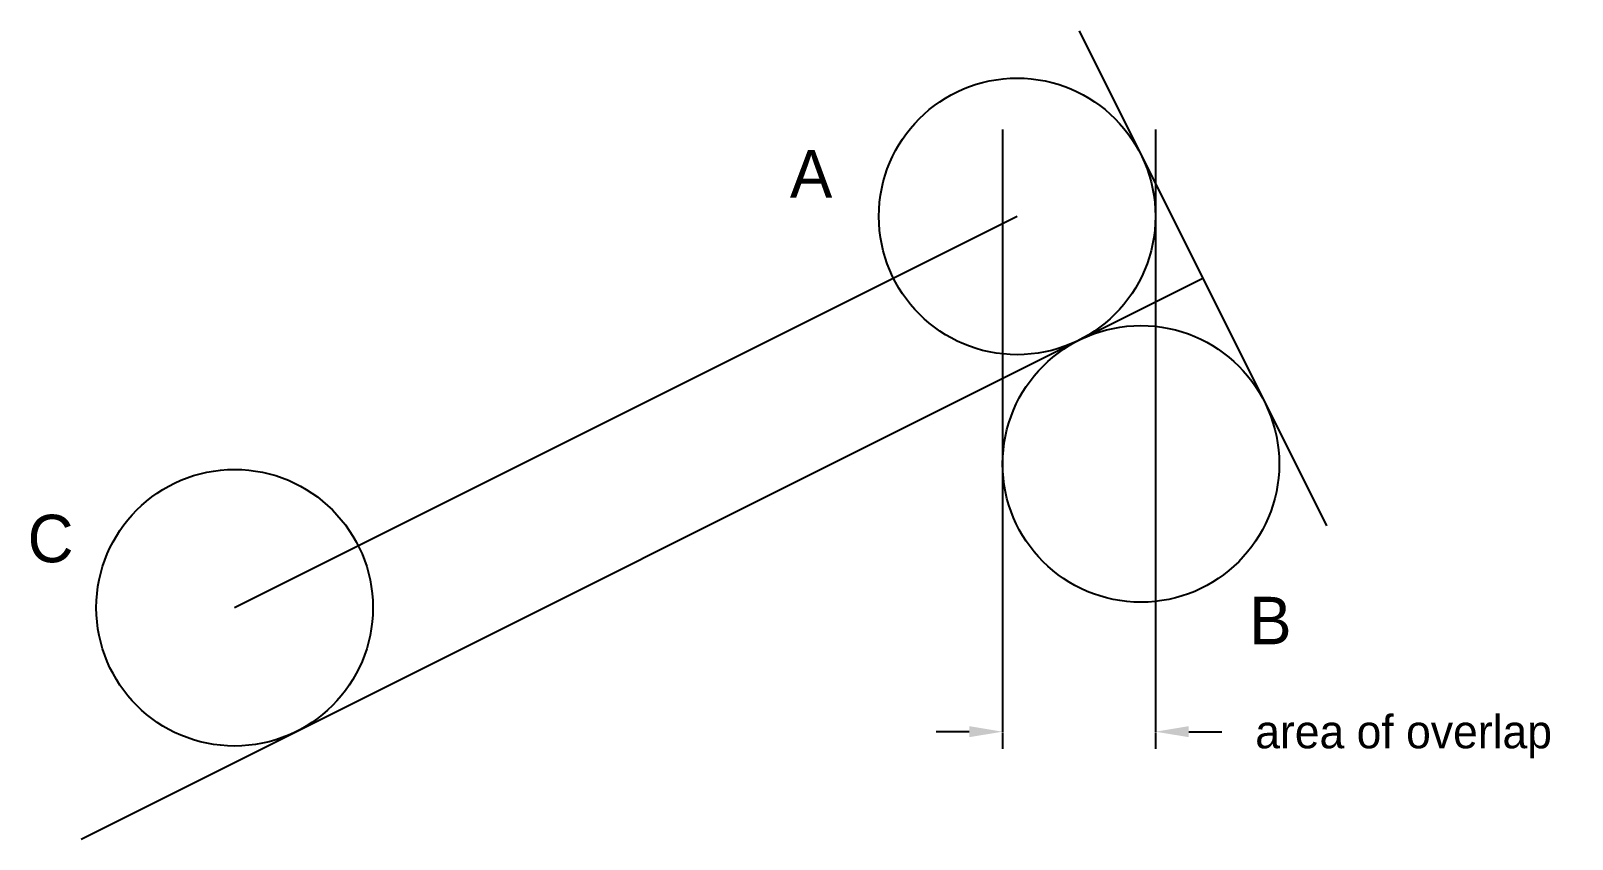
# Model space of a CAD drawing. Extents: x -0.28 to 1.34, y -0.11 to 0.74.
import ezdxf
from ezdxf.enums import TextEntityAlignment as Align

# ---------------------------------------------------------------- set-up
doc = ezdxf.new("R2010")
doc.units = 0
doc.header["$LTSCALE"] = 0.1
doc.linetypes.add('AUSGEZOGEN', pattern=[0])
doc.linetypes.add('VERDECKT', pattern=[0])
doc.layers.get('0').update_dxf_attribs({"linetype": 'AUSGEZOGEN'})
doc.dimstyles.get("Standard").update_dxf_attribs({"dimtxt": 2.5, "dimasz": 2.5, "dimexe": 1.25, "dimexo": 0.625, "dimtad": 1, "dimcen": 2.5, "dimazin": 3, "dimtfac": 1, "dimtmove": 0, "dimatfit": 3})

# ---------------------------------------------------------------- blocks, each defined once
blk = doc.blocks.new('ROCK')
at = {"color": 0}
blk.add_circle((0, 0), 0.1455, dxfattribs=at)
blk = doc.blocks.new('*D')
at = {"color": 0}
for p, q in [((0.7079, -0.0002), (0.6729, -0.0002)), ((0.7429, -0.0012), (0.7429, -0.0182)), ((0.9038, -0.0012), (0.9038, -0.0182)), ((0.9388, -0.0002), (0.9738, -0.0002))]:
    blk.add_line(p, q, dxfattribs=at)
for points in [[(0.7079, -0.006), (0.7079, 0.0056), (0.7429, -0.0002)], [(0.9388, -0.006), (0.9388, 0.0056), (0.9038, -0.0002)]]:
    blk.add_solid(points, dxfattribs=at)
blk.add_text('area of overlap', height=0.035, dxfattribs=at).set_placement((1.0088, -0.0177))

msp = doc.modelspace()

# ---------------------------------------------------------------- linework, layer by layer
at = {"color": 0}
for p, q in [((0.8234, 0.7371), (1.0837, 0.2164)), ((-0.2266, -0.1133), (0.9535, 0.4768))]:
    msp.add_line(p, q, dxfattribs=at)
at = {"color": 0, "linetype": 'VERDECKT'}
for p, q in [((0.7429, 0.6332), (0.7429, -0.0002)), ((0.9038, 0.6332), (0.9038, -0.0002)), ((0.7583, 0.5419), (-0.0651, 0.1302))]:
    msp.add_line(p, q, dxfattribs=at)
msp.add_circle((0.7583, 0.5419), 0.1455, dxfattribs=at)
at = {"color": 0}
msp.add_circle((0.8885, 0.2815), 0.1455, dxfattribs=at)

# ---------------------------------------------------------------- block references
msp.add_blockref('ROCK', (-0.0651, 0.1302), dxfattribs=at)

# ---------------------------------------------------------------- texts
for s, p in [('A', (0.5638, 0.5616)), ('C', (-0.2346, 0.178))]:
    msp.add_text(s, height=0.05, dxfattribs=at).set_placement(p, align=Align.RIGHT)
msp.add_text('B', height=0.05, dxfattribs=at).set_placement((1.0025, 0.0917))

# ---------------------------------------------------------------- dimensions: what is measured, and where the dimension line sits
dim = msp.add_linear_dim(base=(0.9038, -0.0002), p1=(0.7429, -0.0002), p2=(0.9038, -0.0002), text='area of overlap', dimstyle='Standard', dxfattribs=at)
dim.commit()
dim.dimension.update_dxf_attribs({"geometry": '*D', "text_midpoint": (1.2347, -0.0002)})

doc.saveas('drawing.dxf')
